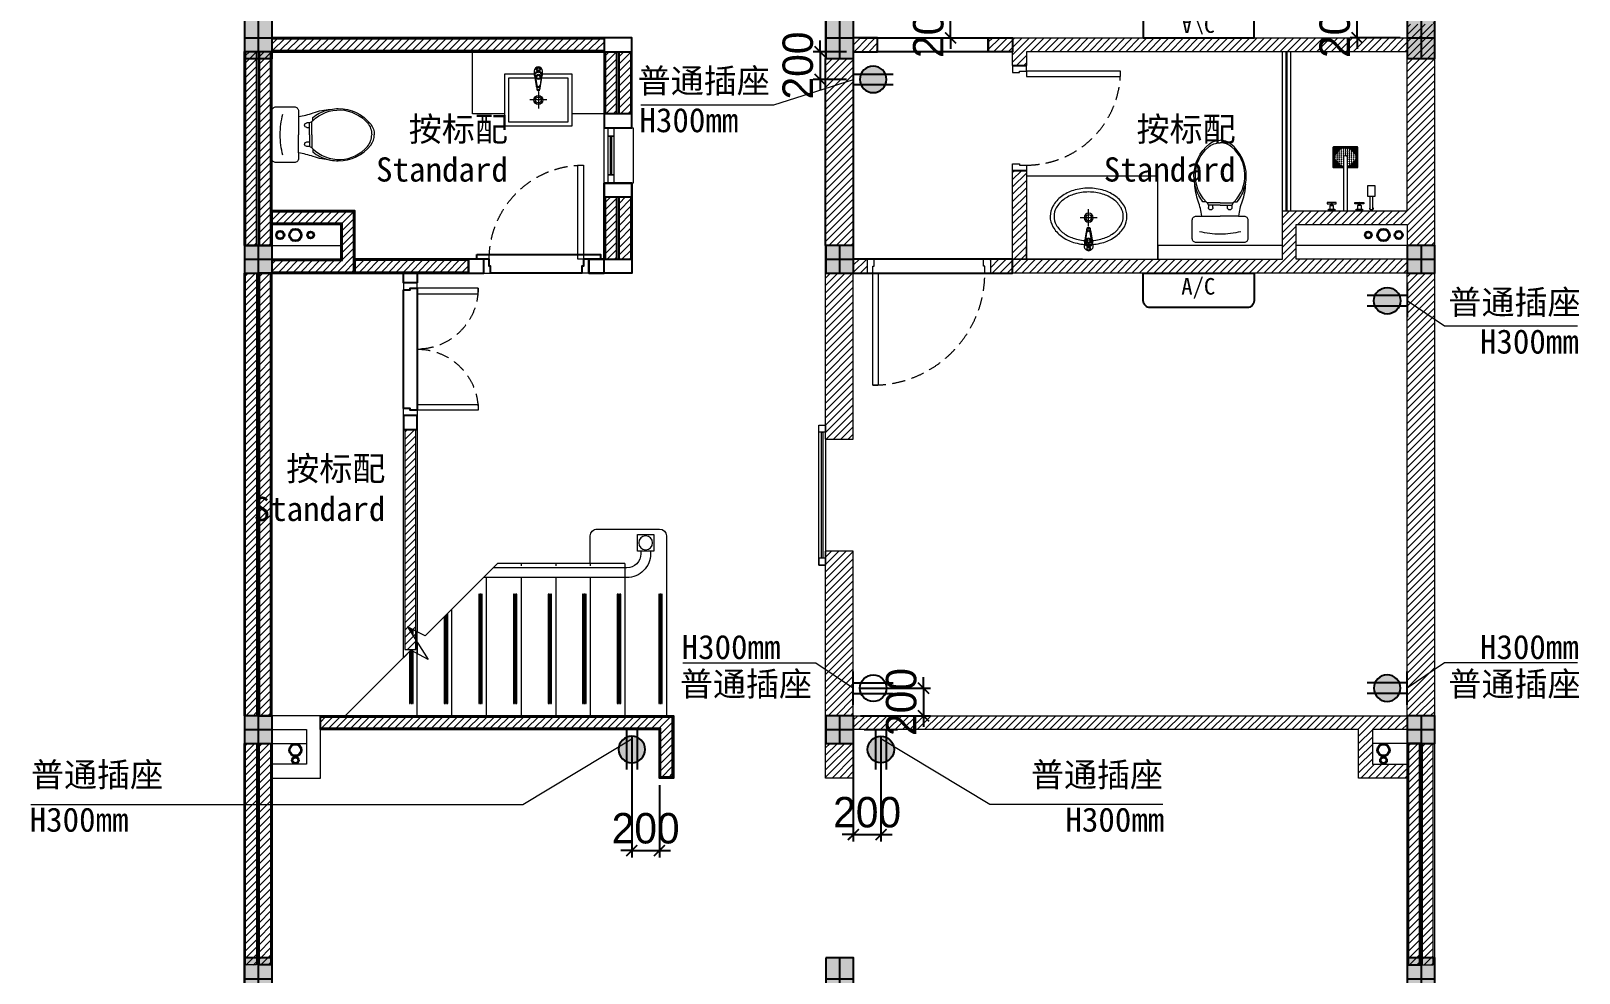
# Model space of a CAD drawing. Header units: inches. Extents: x -315689 to -186947, y -1261464 to -1173043.
# Drawn here: x -260192 to -249009, y -1253923 to -1247114 of the extents above; entities that cross this region are included whole.
import ezdxf

# ---------------------------------------------------------------- set-up
doc = ezdxf.new("R2010")
doc.units = ezdxf.units.IN
doc.header["$LTSCALE"] = 30
doc.header["$MEASUREMENT"] = 0
doc.linetypes.add('CENTER2', pattern=[28.575, 19.05, -3.175, 3.175, -3.175])
doc.linetypes.add('HIDDEN', pattern=[9.525, 6.35, -3.175])
doc.layers.get('Defpoints').update_dxf_attribs({"color": 140, "lineweight": 0})
for name, color, linetype, lineweight in [('200mm Colum', 1, 'Continuous', 0), ('200mm Wall', 7, 'Continuous', 20), ('A-WALL', 7, 'Continuous', 0), ('A-WALL-4-20', 252, 'Continuous', 0), ('B-WINDOW 2', 142, 'Continuous', 0), ('C-DOOR', 45, 'Continuous', 0), ('D-FURNITURES-COUNTER-CABINET', 40, 'Continuous', 0), ('E- FIXTURES-TOILET', 251, 'Continuous', 0), ('E-FIXTURES-KITCHEN', 251, 'Continuous', 0), ('floor', 1, 'Continuous', 18), ('H-HANDRAIL-RAILING', 33, 'Continuous', 0), ('STAIR', 7, 'Continuous', 0), ('Symbol-Template', 251, 'Continuous', 0), ('TEXT2', 7, 'Continuous', 25)]:
    doc.layers.add(name, color=color, linetype=linetype, lineweight=lineweight)
for name, color, linetype in [('A-dims', 7, 'Continuous'), ('Sym', 1, 'Continuous'), ('WALL', 3, 'Continuous')]:
    doc.layers.add(name, color=color, linetype=linetype)
doc.layers.add('EM-ELEC', color=7, linetype='Continuous', lineweight=20, true_color=0xf1a013)
doc.styles.add('Annotative', font='arial.ttf')
doc.styles.add('cordia.shx', font='cordia.shx')
doc.dimstyles.new('ISO 100', dxfattribs={"dimscale": 100, "dimtxt": 2.2, "dimasz": 0.8, "dimexe": 0.5, "dimexo": 0.5, "dimgap": 0.5, "dimtad": 1, "dimdec": 0, "dimzin": 0, "dimdsep": 46, "dimtxsty": 'cordia.shx', "dimblk": 'ARCHTICK', "dimcen": 0.09, "dimclrd": 6, "dimclre": 6, "dimclrt": 256, "dimadec": 0, "dimazin": 0, "dimtfac": 1, "dimtdec": 0, "dimtix": 1, "dimtmove": 2, "dimatfit": 3, "dimfxl": 1, "dimtolj": 1, "dimtzin": 0, "dimarcsym": 0})
pattern_1 = [(45, (21612.12, 5e-09), (-26.5165043, 26.5165043), [])]
pattern_2 = [(45, (21612.12, 35685.453), (-26.5165043, 26.5165043), [])]
pattern_3 = [(45, (-312528.227, -764272.604), (-26.5165043, 26.5165043), [])]

# ---------------------------------------------------------------- blocks, each defined once
blk = doc.blocks.new('zhu3')
at = {"lineweight": 25}
blk.add_hatch(color=6, dxfattribs=at).paths.add_polyline_path([(699852, -95440), (699852, -95740), (700052, -95740), (700052, -95440)])
at = {"color": 6, "lineweight": 25}
for p, q in [((699952, -95440), (699952, -95740)), ((699852, -95590), (700052, -95590))]:
    blk.add_line(p, q, dxfattribs=at)
blk.add_lwpolyline([(699852, -95440), (699852, -95740), (700052, -95740), (700052, -95440), (699852, -95440)], dxfattribs=at)
blk = doc.blocks.new('zhu2')
at = {"lineweight": 25}
blk.add_hatch(color=5, dxfattribs=at).paths.add_polyline_path([(704694, -104492), (704694, -104792), (704894, -104792), (704894, -104492)])
at = {"color": 5, "lineweight": 25}
for p, q in [((704794, -104492), (704794, -104792)), ((704694, -104642), (704894, -104642))]:
    blk.add_line(p, q, dxfattribs=at)
blk.add_lwpolyline([(704694, -104492), (704694, -104792), (704894, -104792), (704894, -104492), (704694, -104492)], dxfattribs=at)
blk = doc.blocks.new('zhu1')
at = {"lineweight": 25}
blk.add_hatch(color=7, dxfattribs=at).paths.add_polyline_path([(703739, -104407), (703739, -104607), (703939, -104607), (703939, -104407)])
at = {"color": 7, "lineweight": 25}
for p, q in [((703839, -104407), (703839, -104607)), ((703739, -104507), (703939, -104507))]:
    blk.add_line(p, q, dxfattribs=at)
blk.add_lwpolyline([(703739, -104407), (703739, -104607), (703939, -104607), (703939, -104407), (703739, -104407)], dxfattribs=at)
blk = doc.blocks.new('jgzhuzjd')
at = {"color": 3, "lineweight": 25}
for name, p in [('zhu2', (-415512, 110653)), ('zhu1', (-414557, 108918)), ('zhu1', (-414557, 105518)), ('zhu3', (-410670, 94801))]:
    blk.add_blockref(name, p, dxfattribs=at)
blk = doc.blocks.new('200mm Column')
blk.add_point((0, 0))
at = {"color": 1, "linetype": 'ByBlock'}
blk.add_wipeout([(100, -100), (-100, -100), (-100, 100), (100, 100)], dxfattribs=at)
blk = doc.blocks.new('AR-Single-Wood-Door-81cm-100-Frame_Flat-A')
at = {"color": 0}
for points in [[(-445, 0), (-445, -100), (-405, -100), (-405, -50), (-395, -50), (-395, 0), (-405, 0), (-405, 0), (-445, 0)], [(445, 0), (445, -100), (405, -100), (405, -50), (395, -50), (395, 0), (405, 0), (405, 0), (445, 0)], [(-405, -100), (-365, -100), (-365, -910), (-405, -910)]]:
    blk.add_lwpolyline(points, close=True, dxfattribs=at)
at = {"color": 0, "linetype": 'HIDDEN', "ltscale": 0.5}
blk.add_arc((-405, -100), 810, 270, 0, dxfattribs=at)
blk = doc.blocks.new('AR-Single-Wood-Door-68cm-100-Frame_Flat-A')
at = {"color": 0}
for points in [[(-340, 100), (-300, 100), (-300, 780), (-340, 780)], [(-340, 50), (-340, 100), (-380, 100), (-380, 0), (-330, 0), (-330, 50)], [(340, 50), (340, 100), (380, 100), (380, 0), (330, 0), (330, 50)]]:
    blk.add_lwpolyline(points, close=True, dxfattribs=at)
at = {"color": 0, "linetype": 'HIDDEN', "ltscale": 0.5}
blk.add_arc((-340, 100), 680, 0, 90, dxfattribs=at)
blk = doc.blocks.new('sink for narrow stand')
at = {"layer": 'E- FIXTURES-TOILET'}
for p, q in [((78251, -418675), (78129, -418675)), ((78190, -418615), (78190, -418736))]:
    blk.add_line(p, q, dxfattribs=at)
for points in [[(78202, -418590), (78204, -418578, 0.090943), (78206, -418572), (78212, -418530), (78217, -418497), (78220, -418466, 0.413838), (78190, -418436, 0.413838), (78160, -418466), (78163, -418497), (78168, -418530), (78174, -418572, 0.090943), (78176, -418578), (78178, -418590, 0.482882)], [(78163, -418497, -0.462811), (78190, -418466, -0.462811), (78217, -418497)], [(78168, -418495, -0.414214), (78190, -418474, -0.685598)], [(78168, -418495), (78178, -418569, 0.389882), (78190, -418579, 1.391857)], [(78212, -418495, 0.414214), (78190, -418474, 0.685598)], [(78212, -418495), (78202, -418569, -0.389882), (78190, -418579, -1.391857)], [(78204, -418578, -0.245866), (78190, -418588, -0.245866), (78176, -418578)], [(78178, -418590), (78179, -418598, 0.409667), (78190, -418608, 0.409667), (78201, -418598), (78202, -418590)], [(78178, -418590, 0.389882), (78190, -418600, 0.230616), (78199, -418596, 0.146126), (78202, -418590)]]:
    blk.add_lwpolyline(points, format="xyb", dxfattribs=at)
for points in [[(77947, -418485), (78162, -418485)], [(78218, -418485), (78432, -418485), (78432, -418865), (77947, -418865), (77947, -418485)], [(78214, -418515), (78402, -418515), (78402, -418835), (77977, -418835), (77977, -418515), (78166, -418515)]]:
    blk.add_lwpolyline(points, dxfattribs=at)
for centre, radius in [((78190, -418452), 14.3), ((78190, -418452), 8.9), ((78190, -418508), 19), ((78190, -418508), 12), ((78190, -418675), 32.7), ((78190, -418675), 21.2)]:
    blk.add_circle(centre, radius, dxfattribs=at)
blk = doc.blocks.new('AR-Staircase-GF_Flat-A')
at = {"lineweight": 9}
for points in [[(80, 880), (85, 880), (85, 90), (80, 90)], [(90, 880), (95, 880), (95, 90), (90, 90)], [(100, 880), (105, 880), (105, 90), (100, 90)], [(380, 880), (385, 880), (385, 90), (380, 90)], [(390, 880), (395, 880), (395, 90), (390, 90)], [(400, 880), (405, 880), (405, 90), (400, 90)], [(630, 880), (635, 880), (635, 90), (630, 90)], [(640, 880), (645, 880), (645, 90), (640, 90)], [(650, 880), (655, 880), (655, 90), (650, 90)], [(880, 880), (885, 880), (885, 90), (880, 90)], [(890, 880), (895, 880), (895, 90), (890, 90)], [(900, 880), (905, 880), (905, 90), (900, 90)], [(1130, 880), (1135, 880), (1135, 90), (1130, 90)], [(1140, 880), (1145, 880), (1145, 90), (1140, 90)], [(1150, 880), (1155, 880), (1155, 90), (1150, 90)], [(1380, 880), (1385, 880), (1385, 90), (1380, 90)], [(1390, 880), (1395, 880), (1395, 90), (1390, 90)], [(1400, 880), (1405, 880), (1405, 90), (1400, 90)]]:
    blk.add_lwpolyline(points, close=True, dxfattribs=at)
for points in [[(1635, 735), (1635, 90), (1630, 90), (1630, 740)], [(1645, 725), (1645, 90), (1640, 90), (1640, 730)], [(1655, 715), (1655, 90), (1650, 90), (1650, 720)], [(1880, 580), (1880, 622)], [(1885, 625), (1885, 588)], [(1890, 595), (1890, 627)], [(1895, 630), (1895, 603)], [(1900, 611), (1900, 632)], [(1905, 635), (1905, 619)], [(1885, 468), (1885, 90), (1880, 90), (1880, 465)], [(1895, 473), (1895, 90), (1890, 90), (1890, 471)], [(1905, 465), (1905, 90), (1900, 90), (1900, 470)]]:
    blk.add_lwpolyline(points, dxfattribs=at)
at = {"layer": 'H-HANDRAIL-RAILING', "ltscale": 50}
for points in [[(165, 1190), (165, 1170, 0.414214), (335, 1000), (1370, 1000)], [(235, 1190), (235, 1170, 0.414214), (335, 1070), (1300, 1070)]]:
    blk.add_lwpolyline(points, format="xyb", dxfattribs=at)
blk.add_circle((200, 1250), 50, dxfattribs=at)
at = {"layer": 'STAIR', "ltscale": 50}
for p, q in [((50, 1300), (50, 0)), ((350, 1100), (350, 0)), ((600, 1100), (600, 1085)), ((850, 1100), (850, 1085)), ((1100, 1100), (1100, 1085)), ((600, 1000), (600, 0)), ((850, 1000), (850, 0)), ((1100, 1000), (1100, 0)), ((1350, 0), (1350, 1000)), ((1600, 0), (1600, 770)), ((1850, 0), (1850, 606))]:
    blk.add_line(p, q, dxfattribs=at)
blk.add_lwpolyline([(600, 1100), (600, 1300, 0.414214), (550, 1350), (100, 1350)], format="xyb", dxfattribs=at)
blk.add_lwpolyline([(260, 1310), (140, 1310), (140, 1190), (260, 1190)], close=True, dxfattribs=at)
for points in [[(350, 1100), (1270, 1100)], [(1270, 1100), (1793, 577), (1920, 643), (1770, 407), (1896, 474), (2370, 0)]]:
    blk.add_lwpolyline(points, dxfattribs=at)
blk.add_arc((100, 1300), 50, 90, 180, dxfattribs=at)
blk = doc.blocks.new('AR-Double-Wood-Door-92cm-100-Frame_Flat-A')
at = {"color": 0}
for points in [[(-50, 440), (-100, 440), (-100, 480), (0, 480), (0, 430), (-50, 430)], [(-100, 440), (-100, 400), (-540, 400), (-540, 440)], [(-100, -440), (-100, -400), (-540, -400), (-540, -440)], [(-50, -440), (-100, -440), (-100, -480), (0, -480), (0, -430), (-50, -430)]]:
    blk.add_lwpolyline(points, close=True, dxfattribs=at)
at = {"color": 251, "true_color": 0x636466}
blk.add_lwpolyline([(0, 430), (-50, 430), (-50, 440), (-100, 440), (-100, -440), (-50, -440), (-50, -430), (0, -430)], close=True, dxfattribs=at)
at = {"color": 0, "linetype": 'HIDDEN', "ltscale": 0.5}
for centre, start, end in [((-100, 440), 180, 270), ((-100, -440), 90, 180)]:
    blk.add_arc(centre, 440, start, end, dxfattribs=at)
blk = doc.blocks.new('AR-Toilet_Flat-A')
at = {"color": 0}
for p, q in [((-308, 94), (-291, 85)), ((-291, 52), (-291, 85)), ((-291, 85), (-273, 85)), ((-273, 52), (-291, 52)), ((-291, 0), (-291, 52)), ((-291, 0), (-291, -52)), ((-308, -94), (-291, -85)), ((-291, -52), (-291, -85)), ((-273, -52), (-291, -52)), ((-291, -85), (-273, -85))]:
    blk.add_line(p, q, dxfattribs=at)
for points in [[(-500, 189, 0.230343), (-734, 76, 0.16845), (-760, 0, 2.883082)], [(-315, 101, 0.434217), (-710, 85, 0.182634), (-741, 0, 2.693815)], [(-443, 183, 0.048023), (-500, 189, 0.16845)], [(-212, -172, 0.414214), (-183, -201), (-49, -201, 0.414214), (-20, -172), (-20, 0), (-20, 172, 0.414214), (-49, 201), (-183, 201, 0.414214), (-212, 172), (-212, 132, -0.052345), (-319, 158, 0.071131), (-443, 183, 0.160777)], [(-413, 176, 0.026594), (-443, 183, 0.16845)], [(-315, 124, 0.094048), (-413, 176, 0.16845)], [(-315, 101), (-315, 124, 0.416606)], [(-212, 132), (-212, 0, 0.414214)], [(-308, 94, 0.008985), (-315, 101, 0.182634)], [(-308, 0), (-308, 94, 0.008985)], [(-308, 0), (-308, -94, -0.444938)], [(-212, -132), (-212, 0, -0.414214)], [(-500, -189, -0.230343), (-734, -76, -0.16845), (-760, 0, -2.883082)], [(-315, -101, -0.434217), (-710, -85, -0.182634), (-741, 0, -2.693815)], [(-308, -94, -0.008985), (-315, -101, -0.182634)], [(-315, -101), (-315, -124, -0.416606)], [(-443, -183, -0.048023), (-500, -189, -0.16845)], [(-443, -183, 0.071131), (-319, -158, -0.052345), (-212, -132), (-212, -172, 0.414214)], [(-425, -179, -0.015301), (-443, -183, -0.16845)], [(-315, -124, -0.105447), (-425, -179, -0.16845)]]:
    blk.add_lwpolyline(points, format="xyb", dxfattribs=at)
for centre, radius, start, end in [((-668, 0), 588, 0.028, 14.6712), ((-273, 69), 16.3, 270, 90), ((-273, -69), 16.3, 270, 90), ((-668, 0), 588, 345.3288, 359.972)]:
    blk.add_arc(centre, radius, start, end, dxfattribs=at)
blk = doc.blocks.new('AR-Fixed-Alu-Window-400cm-200-Frame_Flat-A')
at = {"color": 0}
for points in [[(-70, 200), (-70, 140), (-30, 140), (-30, 200)], [(-70, 140), (-70, -140), (-30, -140), (-30, 140)], [(-70, -140), (-70, -200), (-30, -200), (-30, -140)]]:
    blk.add_lwpolyline(points, close=True, dxfattribs=at)
for points in [[(-55, -140), (-55, 140)], [(-45, -140), (-45, 140)]]:
    blk.add_lwpolyline(points, dxfattribs=at)
blk = doc.blocks.new('AR-Sink-Toilet_Flat-A')
at = {"color": 0}
for p, q in [((61, -300), (-61, -300)), ((0, -239), (0, -361))]:
    blk.add_line(p, q, dxfattribs=at)
for points in [[(0, -106, -0.073945), (110, -122, -0.084725), (196, -166, -0.106354), (258, -235, -0.12912), (277, -310, -0.12912), (258, -384, -0.106354), (196, -454, -0.084725), (110, -497, -0.073945), (0, -514, -0.073945), (-110, -497, -0.084725), (-196, -454, -0.106354), (-258, -384, -0.12912), (-278, -310, -0.12912), (-258, -235, -0.106354), (-196, -166, -0.084725), (-110, -122, -0.073945)], [(0, -134, -0.073945), (101, -149, -0.084725), (180, -188, -0.106354), (234, -249, -0.12912), (250, -310, -0.12912), (234, -371, -0.106354), (180, -432, -0.084725), (101, -471, -0.073945), (0, -486, -0.073945), (-101, -471, -0.084725), (-180, -432, -0.106354), (-234, -371, -0.12912), (-250, -310, -0.12912), (-234, -249, -0.106354), (-180, -188, -0.084725), (-101, -149, -0.073945)]]:
    blk.add_lwpolyline(points, format="xyb", close=True, dxfattribs=at)
for points in [[(12, -215), (14, -203, 0.090943), (16, -196), (22, -155), (27, -122), (30, -90, 0.413838), (0, -61, 0.413838), (-30, -90), (-27, -122), (-22, -155), (-16, -196, 0.090943), (-14, -203), (-12, -215, 0.482882)], [(-27, -122, -0.462811), (0, -91, -0.462811), (27, -122)], [(-22, -120, -0.414214), (0, -99, -0.685598)], [(22, -120, 0.414214), (0, -99, 0.685598)], [(-22, -120), (-12, -193, 0.389882), (0, -203, 1.391857)], [(14, -203, -0.245866), (0, -212, -0.245866), (-14, -203)], [(-12, -215), (-11, -222, 0.409667), (0, -232, 0.409667), (11, -222), (12, -215)], [(-12, -215, 0.389882), (0, -225, 0.230616), (9, -221, 0.146126), (12, -215)], [(22, -120), (12, -193, -0.389882), (0, -203, -1.391857)]]:
    blk.add_lwpolyline(points, format="xyb", dxfattribs=at)
for centre, radius in [((0, -76), 14.3), ((0, -76), 8.9), ((0, -133), 19), ((0, -133), 12), ((0, -300), 32.7), ((0, -300), 21.2)]:
    blk.add_circle(centre, radius, dxfattribs=at)
blk = doc.blocks.new('AR-Shower_Flat-A')
at = {"color": 0}
for p, q in [((-12, 0), (-12, -388)), ((13, -388), (13, 0)), ((-133, -50), (-105, -50)), ((-113, -38), (-113, -13)), ((-113, -38), (-88, -38)), ((-111, -40), (-111, -38)), ((-111, -40), (-90, -40)), ((-105, -50), (-105, -40)), ((-95, -50), (-95, -40)), ((-90, -40), (-90, -38)), ((-88, -38), (-88, -13)), ((88, -38), (88, -13)), ((113, -38), (88, -38)), ((90, -40), (90, -38)), ((111, -40), (90, -40)), ((95, -50), (95, -40)), ((105, -50), (105, -40)), ((133, -50), (105, -50)), ((111, -40), (111, -38)), ((113, -38), (113, -13)), ((179, -16), (179, -105)), ((198, -16), (198, -105))]:
    blk.add_line(p, q, dxfattribs=at)
at = {"color": 0, "ltscale": 0.4}
for p, q in [((-80, -373), (-30, -322)), ((-80, -367), (-35, -322)), ((-80, -358), (-45, -322)), ((-80, -352), (-50, -322)), ((-80, -343), (-60, -322)), ((-80, -337), (-65, -322)), ((80, -373), (30, -322)), ((80, -367), (35, -322)), ((80, -358), (45, -322)), ((80, -352), (50, -322)), ((80, -343), (60, -322)), ((80, -337), (65, -322)), ((-80, -402), (-30, -452)), ((-80, -408), (-35, -452)), ((-80, -417), (-45, -452)), ((-80, -423), (-50, -452)), ((-80, -432), (-60, -452)), ((-80, -438), (-65, -452)), ((80, -402), (30, -452)), ((80, -408), (35, -452)), ((80, -417), (45, -452)), ((80, -423), (50, -452)), ((80, -432), (60, -452)), ((80, -438), (65, -452))]:
    blk.add_line(p, q, dxfattribs=at)
at = {"color": 0}
for points in [[(-123, -13), (-77, -13), (-77, 0), (-123, 0)], [(77, -13), (123, -13), (123, 0), (77, 0)], [(216, -180), (160, -180), (160, -105), (216, -105)]]:
    blk.add_lwpolyline(points, close=True, dxfattribs=at)
for points in [[(-95, -50), (-68, -50), (-68, -60), (-133, -60), (-133, -50), (-105, -50)], [(95, -50), (68, -50), (68, -60), (133, -60), (133, -50), (105, -50)]]:
    blk.add_lwpolyline(points, dxfattribs=at)
blk.add_lwpolyline([(13, -312), (85, -312, -0.414214), (90, -318), (90, -458, -0.414214), (85, -462), (-85, -462, -0.414214), (-90, -458), (-90, -318, -0.414214), (-85, -312), (-12, -312)], format="xyb", dxfattribs=at)
at = {"color": 0, "ltscale": 0.4}
blk.add_lwpolyline([(13, -318), (80, -318, -0.414214), (85, -322), (85, -452, -0.414214), (80, -458), (-80, -458, -0.414214), (-85, -452), (-85, -322, -0.414214), (-80, -318), (-12, -318)], format="xyb", dxfattribs=at)
blk.add_lwpolyline([(13, -322), (80, -322), (80, -452), (-80, -452), (-80, -322), (-12, -322)], dxfattribs=at)
at = {"color": 0}
for centre in [(-100, -55), (100, -55)]:
    blk.add_circle(centre, 5, dxfattribs=at)
at = {"color": 0, "ltscale": 0.4}
for centre in [(-75, -327), (-60, -327), (-45, -327), (-30, -327), (-15, -327), (15, -327), (30, -327), (45, -327), (60, -327), (75, -327), (-75, -342), (-75, -357), (-75, -372), (-75, -388), (-75, -402), (-75, -417), (-75, -432), (-75, -447), (-60, -342), (-60, -357), (-60, -372), (-60, -388), (-60, -402), (-60, -417), (-60, -432), (-60, -447), (-45, -342), (-45, -357), (-45, -372), (-45, -388), (-45, -402), (-45, -417), (-45, -432), (-45, -447), (-30, -342), (-30, -357), (-30, -372), (-30, -388), (-30, -402), (-30, -417), (-30, -432), (-30, -447), (-15, -342), (-15, -357), (-15, -372), (-15, -388), (-15, -402), (-15, -417), (-15, -432), (-15, -447), (0, -402), (0, -417), (0, -432), (0, -447), (15, -342), (15, -357), (15, -372), (15, -388), (15, -402), (15, -417), (15, -432), (15, -447), (30, -342), (30, -357), (30, -372), (30, -388), (30, -402), (30, -417), (30, -432), (30, -447), (45, -342), (45, -357), (45, -372), (45, -388), (45, -402), (45, -417), (45, -432), (45, -447), (60, -342), (60, -357), (60, -372), (60, -388), (60, -402), (60, -417), (60, -432), (60, -447), (75, -342), (75, -357), (75, -372), (75, -388), (75, -402), (75, -417), (75, -432), (75, -447)]:
    blk.add_circle(centre, 2.5, dxfattribs=at)
at = {"color": 0}
for centre, radius, start, end in [((188, -16), 12.5, 319.3242, 221.3083), ((188, -16), 9.5, 356.2923, 183.935), ((0, -388), 12.5, 180, 0)]:
    blk.add_arc(centre, radius, start, end, dxfattribs=at)
at = {"color": 0, "extrusion": (0, 0, -1)}
for start_param, end_param in [(-0.928631, 0), (3.141593, 4.070224)]:
    blk.add_ellipse((-100, -50), major_axis=(-5, 0), ratio=0.24875, start_param=start_param, end_param=end_param, dxfattribs=at)
at = {"color": 0}
for start_param, end_param in [(0, 0.928631), (2.212962, 3.141593)]:
    blk.add_ellipse((100, -50), major_axis=(-5, 0), ratio=0.24875, start_param=start_param, end_param=end_param, dxfattribs=at)
blk = doc.blocks.new('GL')
at = {"layer": 'A-WALL-4-20'}
h = blk.add_hatch(dxfattribs=at)
h.set_pattern_fill('ANSI31', color=253, scale=300)
h.set_pattern_definition(pattern_1)
h.paths.add_polyline_path([(-250052, -1178188), (-250252, -1178188), (-250252, -1178388), (-250152, -1178388), (-250152, -1182088), (-250252, -1182088), (-250252, -1182188), (-253102, -1182188), (-253102, -1182388), (-253002, -1182388), (-253002, -1182288), (-250252, -1182288), (-250252, -1182388), (-250052, -1182388)])
h.paths.add_polyline_path([(-250142, -1182088), (-250142, -1178388), (-250062, -1178388), (-250062, -1182088)], flags=16)
h.paths.add_polyline_path([(-253002, -1183148), (-253102, -1183148), (-253102, -1183788), (-253002, -1183788)])
h.paths.add_polyline_path([(-250252, -1183788), (-251052, -1183788), (-251052, -1183538), (-250252, -1183538), (-250252, -1183688), (-250052, -1183688), (-250052, -1182388), (-250252, -1182388), (-250252, -1183438), (-251152, -1183438), (-251152, -1183788), (-252597, -1183788), (-253002, -1183788), (-253102, -1183788), (-253102, -1183888), (-252542, -1183888), (-250252, -1183888)])
h.paths.add_polyline_path([(-254152, -1183788), (-254252, -1183788), (-254252, -1183888), (-254152, -1183888)])
h.paths.add_polyline_path([(-253102, -1183788), (-253262, -1183788), (-253262, -1183888), (-253102, -1183888)])
h = blk.add_hatch(dxfattribs=at)
h.set_pattern_fill('ANSI31', color=253, scale=300)
h.set_pattern_definition(pattern_1)
h.paths.add_polyline_path([(-254252, -1178488), (-254452, -1178488), (-254452, -1179878), (-254352, -1179878), (-254252, -1179878)])
h.paths.add_polyline_path([(-254252, -1180688), (-254352, -1180688), (-254452, -1180688), (-254452, -1182038), (-254252, -1182038)])
h.paths.add_polyline_path([(-254252, -1182338), (-254452, -1182338), (-254452, -1183688), (-254252, -1183688)])
h.paths.add_polyline_path([(-254077, -1182188), (-254252, -1182188), (-254252, -1182288), (-254077, -1182288)])
h.paths.add_polyline_path([(-253102, -1182188), (-253277, -1182188), (-253277, -1182288), (-253102, -1182288)])
h.paths.add_polyline_path([(-254252, -1183688), (-254452, -1183688), (-254452, -1185088), (-254252, -1185088)])
h.paths.add_polyline_path([(-254252, -1185898), (-254452, -1185898), (-254452, -1187088), (-254252, -1187088)])
h.paths.add_polyline_path([(-254252, -1187288), (-254452, -1187288), (-254452, -1187538), (-254252, -1187538)])
h.paths.add_polyline_path([(-250252, -1187088), (-254252, -1187088), (-254252, -1187188), (-250602, -1187188), (-250602, -1187538), (-250252, -1187538), (-250252, -1187438), (-250502, -1187438), (-250502, -1187188), (-250252, -1187188)])
h = blk.add_hatch(dxfattribs=at)
h.set_pattern_fill('ANSI31', color=253, scale=300)
h.set_pattern_definition(pattern_3)
h.paths.add_polyline_path([(-258452, -1182198), (-258452, -1182278), (-256052, -1182278), (-256052, -1182198)])
h = blk.add_hatch(dxfattribs=at)
h.set_pattern_fill('ANSI31', color=253, scale=300)
h.set_pattern_definition(pattern_3)
h.paths.add_polyline_path([(-255962, -1182288), (-256042, -1182288), (-256042, -1182738), (-255962, -1182738)])
h = blk.add_hatch(dxfattribs=at)
h.set_pattern_fill('ANSI31', color=253, scale=300)
h.set_pattern_definition(pattern_3)
h.paths.add_polyline_path([(-255942, -1182288), (-255862, -1182288), (-255862, -1182738), (-255942, -1182738)])
h = blk.add_hatch(dxfattribs=at)
h.set_pattern_fill('ANSI31', color=253, scale=300)
h.set_pattern_definition(pattern_3)
h.paths.add_polyline_path([(-255962, -1183338), (-256042, -1183338), (-256042, -1183788), (-255962, -1183788)])
h = blk.add_hatch(dxfattribs=at)
h.set_pattern_fill('ANSI31', color=253, scale=300)
h.set_pattern_definition(pattern_3)
h.paths.add_polyline_path([(-255942, -1183338), (-255862, -1183338), (-255862, -1183788), (-255942, -1183788)])
h = blk.add_hatch(dxfattribs=at)
h.set_pattern_fill('ANSI31', color=253, scale=300)
h.set_pattern_definition(pattern_3)
h.paths.add_polyline_path([(-257862, -1183878), (-257862, -1183448), (-258452, -1183448), (-258452, -1183528), (-257942, -1183528), (-257942, -1183798), (-258452, -1183798), (-258452, -1183878)])
h = blk.add_hatch(dxfattribs=at)
h.set_pattern_fill('ANSI31', color=253, scale=300)
h.set_pattern_definition(pattern_3)
h.paths.add_polyline_path([(-257032, -1183798), (-257852, -1183798), (-257852, -1183878), (-257032, -1183878)])
h = blk.add_hatch(dxfattribs=at)
h.set_pattern_fill('ANSI31', color=253, scale=300)
h.set_pattern_definition(pattern_1)
h.paths.add_polyline_path([(-250052, -1183888), (-250252, -1183888), (-250252, -1187088), (-250052, -1187088)])
h = blk.add_hatch(dxfattribs=at)
h.set_pattern_fill('ANSI31', color=253, scale=300)
h.set_pattern_definition(pattern_3)
h.paths.add_polyline_path([(-257412, -1185018), (-257492, -1185018), (-257492, -1186609), (-257412, -1186609)])
h = blk.add_hatch(dxfattribs=at)
h.set_pattern_fill('ANSI31', color=253, scale=300)
h.set_pattern_definition(pattern_3)
h.paths.add_polyline_path([(-258102, -1187098), (-255562, -1187098), (-255562, -1187528), (-255642, -1187528), (-255642, -1187178), (-258102, -1187178)])
h = blk.add_hatch(dxfattribs=at)
h.set_pattern_fill('ANSI31', color=253, scale=300)
h.set_pattern_definition(pattern_2)
h.paths.add_polyline_path([(-250162, -1187288), (-250242, -1187288), (-250242, -1188888), (-250162, -1188888)])
h = blk.add_hatch(dxfattribs=at)
h.set_pattern_fill('ANSI31', color=253, scale=300)
h.set_pattern_definition(pattern_2)
h.paths.add_polyline_path([(-250062, -1187288), (-250142, -1187288), (-250142, -1188888), (-250062, -1188888)])
for p, q in [((-253102, -1182388), (-253002, -1182388)), ((-253002, -1183148), (-253102, -1183148))]:
    blk.add_line(p, q)
for points in [[(-254077, -1182188), (-254252, -1182188), (-254252, -1182288), (-254077, -1182288)], [(-254077, -1182188), (-253277, -1182188), (-253277, -1182288), (-254077, -1182288)], [(-253277, -1182188), (-253102, -1182188), (-253102, -1182288), (-253277, -1182288)]]:
    blk.add_lwpolyline(points, close=True)
at = {"color": 251, "true_color": 0x636466}
for points in [[(-256972, -1183753), (-256077, -1183753), (-256077, -1183788), (-256202, -1183788), (-256202, -1183838), (-256212, -1183838), (-256212, -1183888), (-256872, -1183888), (-256872, -1183838), (-256882, -1183838), (-256882, -1183788), (-256972, -1183788)], [(-257502, -1184008), (-257452, -1184008), (-257452, -1183998), (-257402, -1183998), (-257402, -1184878), (-257452, -1184878), (-257452, -1184868), (-257502, -1184868)]]:
    blk.add_lwpolyline(points, close=True, dxfattribs=at)
at = {"color": 4}
for centre, radius in [((-258392, -1183613), 30), ((-258392, -1183613), 25), ((-258282, -1183613), 45), ((-258282, -1183613), 40), ((-258172, -1183613), 25), ((-258172, -1183613), 20), ((-258282, -1187335), 45), ((-258282, -1187335), 40), ((-258282, -1187410), 25), ((-258282, -1187410), 20)]:
    blk.add_circle(centre, radius, dxfattribs=at)
for centre, radius in [((-250532, -1183613), 25), ((-250532, -1183613), 20), ((-250422, -1183613), 45), ((-250422, -1183613), 40), ((-250312, -1183613), 30), ((-250312, -1183613), 25), ((-250422, -1187335), 45), ((-250422, -1187335), 40), ((-250422, -1187410), 25), ((-250422, -1187410), 20)]:
    blk.add_circle(centre, radius)
at = {"layer": '200mm Wall'}
for p, q in [((-254452, -1185088), (-254252, -1185088)), ((-254252, -1185898), (-254452, -1185898))]:
    blk.add_line(p, q, dxfattribs=at)
for points in [[(-250052, -1183688), (-250052, -1183688), (-250052, -1177588)], [(-254452, -1182338), (-254452, -1180688)], [(-254252, -1182338), (-254252, -1180688)], [(-254452, -1185088), (-254452, -1183688)], [(-254252, -1185088), (-254252, -1183688)], [(-252597, -1183788), (-252597, -1183788), (-253002, -1183788), (-253002, -1183688)], [(-250152, -1194488), (-250252, -1194488), (-250252, -1187538), (-250602, -1187538), (-250602, -1187188), (-254252, -1187188), (-254252, -1187538), (-254452, -1187538), (-254452, -1187088), (-250252, -1187088), (-250252, -1183888), (-252542, -1183888), (-253102, -1183888), (-253102, -1183788), (-253002, -1183788)], [(-250052, -1187088), (-250052, -1187088), (-250052, -1183888)], [(-254452, -1187288), (-254452, -1185898)], [(-254252, -1187288), (-254252, -1185898)]]:
    blk.add_lwpolyline(points, dxfattribs=at)
blk.add_lwpolyline([(-250252, -1187438), (-250252, -1187188), (-250502, -1187188), (-250502, -1187438)], close=True, dxfattribs=at)
at = {"layer": 'A-WALL'}
for points in [[(-253102, -1182388), (-253102, -1182188), (-250252, -1182188), (-250252, -1177788), (-250852, -1177788), (-250852, -1177588), (-250152, -1177588)], [(-258652, -1183438), (-258652, -1182288)], [(-252597, -1183788), (-252597, -1183788), (-251152, -1183788), (-251152, -1183438), (-250252, -1183438), (-250252, -1182288), (-253002, -1182288), (-253002, -1182388)], [(-253002, -1183148), (-253002, -1183788), (-253102, -1183788), (-253102, -1183148)], [(-258652, -1187088), (-258652, -1183888)], [(-258552, -1194488), (-258652, -1194488), (-258652, -1187288)], [(-250152, -1194488), (-250052, -1194488), (-250052, -1187288)]]:
    blk.add_lwpolyline(points, dxfattribs=at)
for points in [[(-250252, -1183788), (-251052, -1183788), (-251052, -1183538), (-250252, -1183538)], [(-257502, -1184918), (-257402, -1184918), (-257402, -1186481), (-257472, -1186445), (-257402, -1186555), (-257402, -1186638), (-257448, -1186614), (-257502, -1186668)], [(-258452, -1187438), (-258452, -1187188), (-258202, -1187188), (-258202, -1187438)]]:
    blk.add_lwpolyline(points, close=True, dxfattribs=at)
at = {"layer": 'A-WALL-4-20'}
blk.add_lwpolyline([(-256052, -1182838), (-255842, -1182838), (-255842, -1183238), (-256052, -1183238)], close=True, dxfattribs=at)
at = {"layer": 'C-DOOR'}
for points in [[(-254452, -1185088), (-254452, -1185998), (-254502, -1185998), (-254502, -1184988), (-254452, -1184988)], [(-254502, -1184988), (-254452, -1184988), (-254452, -1185038), (-254502, -1185038), (-254502, -1184988)], [(-254502, -1185998), (-254452, -1185998), (-254452, -1185948), (-254502, -1185948), (-254502, -1185998)]]:
    blk.add_lwpolyline(points, dxfattribs=at)
blk.add_lwpolyline([(-254472, -1185038), (-254472, -1185948), (-254482, -1185948), (-254482, -1185038)], close=True, dxfattribs=at)
at = {"layer": 'D-FURNITURES-COUNTER-CABINET', "ltscale": 50}
blk.add_lwpolyline([(-256769, -1182738), (-257002, -1182738), (-257002, -1182288), (-256052, -1182288), (-256052, -1182738), (-256284, -1182738)], dxfattribs=at)
at = {"layer": 'D-FURNITURES-COUNTER-CABINET', "ltscale": 0.5}
blk.add_lwpolyline([(-253002, -1183788), (-252052, -1183788), (-252052, -1183188), (-253002, -1183188)], close=True, dxfattribs=at)
at = {"layer": 'E-FIXTURES-KITCHEN'}
for p, q in [((-251152, -1183438), (-251152, -1182288)), ((-251092, -1183438), (-251092, -1182288))]:
    blk.add_line(p, q, dxfattribs=at)
at = {"layer": 'E-FIXTURES-KITCHEN', "color": 4}
blk.add_lwpolyline([(-251127, -1183438), (-251117, -1183438), (-251117, -1182288), (-251127, -1182288)], close=True, dxfattribs=at)
at = {"layer": 'E-FIXTURES-KITCHEN'}
for points in [[(-258452, -1183688), (-257952, -1183688)], [(-250252, -1183688), (-251052, -1183688)], [(-258452, -1187288), (-258202, -1187288)], [(-250252, -1187288), (-250502, -1187288)]]:
    blk.add_lwpolyline(points, dxfattribs=at)
at = {"layer": 'floor', "color": 253}
for p, q in [((-255952, -1182288), (-255952, -1182738)), ((-255952, -1183338), (-255952, -1183788))]:
    blk.add_line(p, q, dxfattribs=at)
for points in [[(-258452, -1182198), (-258452, -1182278), (-256052, -1182278), (-256052, -1182198)], [(-255962, -1182288), (-256042, -1182288), (-256042, -1182738), (-255962, -1182738)], [(-255942, -1182288), (-255862, -1182288), (-255862, -1182738), (-255942, -1182738)], [(-255962, -1183338), (-256042, -1183338), (-256042, -1183788), (-255962, -1183788)], [(-255942, -1183338), (-255862, -1183338), (-255862, -1183788), (-255942, -1183788)], [(-258452, -1183878), (-257862, -1183878), (-257862, -1183448), (-258452, -1183448)], [(-258452, -1183798), (-257942, -1183798), (-257942, -1183528), (-258452, -1183528)], [(-257032, -1183798), (-257852, -1183798), (-257852, -1183878), (-257032, -1183878)], [(-257412, -1185018), (-257492, -1185018), (-257492, -1186609), (-257412, -1186609)], [(-258102, -1187098), (-255562, -1187098), (-255562, -1187528), (-255642, -1187528), (-255642, -1187178), (-258102, -1187178)], [(-250162, -1187288), (-250242, -1187288), (-250242, -1188888), (-250162, -1188888)], [(-250062, -1187288), (-250142, -1187288), (-250142, -1188888), (-250062, -1188888)]]:
    blk.add_lwpolyline(points, close=True, dxfattribs=at)
at = {"layer": 'Symbol-Template'}
blk.add_lwpolyline([(-252052, -1183788), (-251152, -1183788), (-251152, -1183688), (-252052, -1183688)], close=True, dxfattribs=at)
at = {"layer": 'WALL'}
for points in [[(-255852, -1182838), (-255852, -1182188), (-258452, -1182188), (-258452, -1182288), (-256052, -1182288), (-256052, -1182838)], [(-256052, -1182288), (-255852, -1182288), (-255852, -1182188), (-256052, -1182188)], [(-256052, -1182838), (-255852, -1182838), (-255852, -1182738), (-256052, -1182738)], [(-256052, -1183338), (-255852, -1183338), (-255852, -1183238), (-256052, -1183238)], [(-258452, -1183888), (-257852, -1183888), (-257852, -1183438), (-258452, -1183438)], [(-258452, -1183788), (-257952, -1183788), (-257952, -1183538), (-258452, -1183538)], [(-256922, -1183788), (-257852, -1183788), (-257852, -1183888), (-256922, -1183888)], [(-257032, -1183788), (-257852, -1183788), (-257852, -1183888), (-257032, -1183888)], [(-256922, -1183788), (-257032, -1183788), (-257032, -1183888), (-256922, -1183888)], [(-256052, -1183788), (-256162, -1183788), (-256162, -1183888), (-256052, -1183888)], [(-256052, -1183788), (-255852, -1183788), (-255852, -1183888), (-256052, -1183888)], [(-257402, -1183958), (-257502, -1183958), (-257502, -1183888), (-257402, -1183888)], [(-257502, -1185018), (-257402, -1185018), (-257402, -1184918), (-257502, -1184918)], [(-258102, -1187088), (-255552, -1187088), (-255552, -1187538), (-255652, -1187538), (-255652, -1187188), (-258102, -1187188)], [(-258102, -1187088), (-255552, -1187088), (-255552, -1187538), (-255652, -1187538), (-255652, -1187188), (-258102, -1187188)], [(-250152, -1187288), (-250252, -1187288), (-250252, -1188888), (-250152, -1188888)]]:
    blk.add_lwpolyline(points, close=True, dxfattribs=at)
blk.add_lwpolyline([(-256052, -1183238), (-255852, -1183238), (-255852, -1183888), (-256162, -1183888), (-256162, -1183788), (-256052, -1183788), (-256052, -1183238)], dxfattribs=at)
at = {"color": 1}
blk.add_blockref('sink for narrow stand', (-334717, -763962), dxfattribs=at)
at = {"layer": '200mm Wall'}
blk.add_blockref('jgzhuzjd', (-539433, -1188199), dxfattribs=at)
at = {"layer": 'A-WALL', "xscale": -1}
for name, p in [('AR-Single-Wood-Door-68cm-100-Frame_Flat-A', (-256542, -1183888)), ('AR-Double-Wood-Door-92cm-100-Frame_Flat-A', (-257502, -1184438))]:
    blk.add_blockref(name, p, dxfattribs=at)
at = {"layer": 'B-WINDOW 2', "xscale": -1}
blk.add_blockref('AR-Fixed-Alu-Window-400cm-200-Frame_Flat-A', (-256052, -1183038), dxfattribs=at)
at = {"layer": 'C-DOOR', "rotation": 270}
blk.add_blockref('AR-Single-Wood-Door-68cm-100-Frame_Flat-A', (-253102, -1182768), dxfattribs=at)
at = {"layer": 'C-DOOR'}
blk.add_blockref('AR-Single-Wood-Door-81cm-100-Frame_Flat-A', (-253707, -1183788), dxfattribs=at)
at = {"layer": 'E- FIXTURES-TOILET', "xscale": -1}
blk.add_blockref('AR-Toilet_Flat-A', (-258472, -1182888), dxfattribs=at)
at = {"layer": 'E-FIXTURES-KITCHEN'}
for name, p, xscale, rotation in [('AR-Toilet_Flat-A', (-251602, -1183688), -1.000000000000001, 90), ('AR-Shower_Flat-A', (-250697, -1183438), -1, 180), ('AR-Sink-Toilet_Flat-A', (-252552, -1183788), -1, 180)]:
    blk.add_blockref(name, p, dxfattribs=dict(at, xscale=xscale, rotation=rotation))
at = {"layer": 'STAIR', "xscale": -1}
blk.add_blockref('AR-Staircase-GF_Flat-A', (-255552, -1187088), dxfattribs=at)
at = {"layer": 'TEXT2', "color": 22, "true_color": 0xe02606, "char_height": 175, "attachment_point": 3, "style": 'Annotative'}
for insert in [(-256747, -1182760), (-251490, -1182760), (-257632, -1185213)]:
    blk.add_mtext('{\\fSimSun|b0|i0|c134|p2;按标配\\fSimSun|b0|i0|c0|p2;\\PStandard}', dxfattribs=dict(at, insert=insert))
at = {"layer": '200mm Colum'}
for p in [(-258552, -1183788), (-258552, -1187188), (-258552, -1188988)]:
    blk.add_blockref('200mm Column', p, dxfattribs=at)
at = {"layer": '200mm Colum', "xscale": -1}
for p in [(-254352, -1183788), (-254352, -1187188)]:
    blk.add_blockref('200mm Column', p, dxfattribs=at)
at = {"layer": 'A-WALL-4-20'}
h = blk.add_hatch(dxfattribs=at)
h.set_pattern_fill('ANSI31', color=253, scale=300)
h.set_pattern_definition(pattern_3)
h.paths.add_polyline_path([(-258642, -1183688), (-258562, -1183688), (-258562, -1182288), (-258642, -1182288)])
h = blk.add_hatch(dxfattribs=at)
h.set_pattern_fill('ANSI31', color=253, scale=300)
h.set_pattern_definition(pattern_3)
h.paths.add_polyline_path([(-258542, -1183688), (-258462, -1183688), (-258462, -1182288), (-258542, -1182288)])
h = blk.add_hatch(dxfattribs=at)
h.set_pattern_fill('ANSI31', color=253, scale=300)
h.set_pattern_definition(pattern_3)
h.paths.add_polyline_path([(-258562, -1187088), (-258642, -1187088), (-258642, -1183888), (-258562, -1183888)])
h = blk.add_hatch(dxfattribs=at)
h.set_pattern_fill('ANSI31', color=253, scale=300)
h.set_pattern_definition(pattern_3)
h.paths.add_polyline_path([(-258542, -1187088), (-258462, -1187088), (-258462, -1183888), (-258542, -1183888)])
h = blk.add_hatch(dxfattribs=at)
h.set_pattern_fill('ANSI31', color=253, scale=300)
h.set_pattern_definition(pattern_3)
h.paths.add_polyline_path([(-258642, -1187288), (-258562, -1187288), (-258562, -1188888), (-258642, -1188888)])
h = blk.add_hatch(dxfattribs=at)
h.set_pattern_fill('ANSI31', color=253, scale=300)
h.set_pattern_definition(pattern_3)
h.paths.add_polyline_path([(-258542, -1187288), (-258462, -1187288), (-258462, -1188888), (-258542, -1188888)])
for points in [[(-254452, -1182338), (-254252, -1182338), (-254252, -1183688), (-254452, -1183688)], [(-253102, -1183788), (-254252, -1183788), (-254252, -1183888), (-253102, -1183888)]]:
    blk.add_lwpolyline(points, close=True)
at = {"layer": 'A-WALL'}
blk.add_lwpolyline([(-258452, -1187188), (-258452, -1187538), (-258102, -1187538), (-258102, -1187088), (-258452, -1187088)], dxfattribs=at)
at = {"layer": 'floor', "color": 253}
for points in [[(-258642, -1183688), (-258562, -1183688), (-258562, -1182288), (-258642, -1182288)], [(-258542, -1183688), (-258462, -1183688), (-258462, -1182288), (-258542, -1182288)], [(-258562, -1187088), (-258642, -1187088), (-258642, -1183888), (-258562, -1183888)], [(-258542, -1187088), (-258462, -1187088), (-258462, -1183888), (-258542, -1183888)], [(-258642, -1187288), (-258562, -1187288), (-258562, -1188888), (-258642, -1188888)], [(-258542, -1187288), (-258462, -1187288), (-258462, -1188888), (-258542, -1188888)]]:
    blk.add_lwpolyline(points, close=True, dxfattribs=at)
at = {"layer": 'WALL'}
for points in [[(-258652, -1183688), (-258452, -1183688), (-258452, -1182288), (-258652, -1182288)], [(-258552, -1183688), (-258452, -1183688), (-258452, -1182288), (-258552, -1182288)], [(-258452, -1183888), (-258552, -1183888), (-258552, -1187088), (-258452, -1187088)], [(-258552, -1187288), (-258452, -1187288), (-258452, -1188888), (-258552, -1188888)]]:
    blk.add_lwpolyline(points, close=True, dxfattribs=at)
at = {"layer": '200mm Wall'}
for p in [(-547833, -1188199), (-543633, -1188199)]:
    blk.add_blockref('jgzhuzjd', p, dxfattribs=at)
blk = doc.blocks.new('A$Cc9817c38')
at = {"true_color": 0x050dfa}
h = blk.add_hatch(color=5, dxfattribs=at)
h.dxf.hatch_style = 1
edge = h.paths.add_edge_path()
edge.add_arc((150, 0), 100, 0, 360)
at = {"color": 5, "true_color": 0x050dfa}
for p, q in [((0, -125), (0, 125)), ((0, 40), (300, 40)), ((0, -40), (300, -40))]:
    blk.add_line(p, q, dxfattribs=at)
blk.add_circle((150, 0), 100, dxfattribs=at)
blk = doc.blocks.new('2OUTLET')
at = {"layer": 'A-dims', "color": 6, "linetype": 'CENTER2', "xscale": 1.600000000000005, "yscale": 1.600000000000005, "zscale": 1.600000000000005, "rotation": 90}
blk.add_blockref('A$Cc9817c38', (83, -198), dxfattribs=at)
blk = doc.blocks.new('A$C37A74E6F')
blk.add_lwpolyline([(-200, 400), (0, 400), (0, -400), (-200, -400, -0.414214), (-250, -350), (-250, 350, -0.414214)], format="xyb", close=True)
at = {"layer": 'TEXT2', "color": 22, "true_color": 0xe02606, "insert": (-185, -119), "char_height": 120, "attachment_point": 9, "rotation": 270, "style": 'Annotative'}
blk.add_mtext('{\\fSimSun|b0|i0|c0|p2;A/C}', dxfattribs=at)
blk = doc.blocks.new('_ArchTick')
at = {"color": 0, "linetype": 'ByBlock', "const_width": 0.15}
blk.add_lwpolyline([(-0.5, -0.5), (0.5, 0.5)], dxfattribs=at)
blk = doc.blocks.new('*D406')
at = {"color": 6, "lineweight": -2, "transparency": 16777216}
for p, q in [((-253549, -1246964), (-253549, -1246884)), ((-254201, -1246964), (-253499, -1246964)), ((-253549, -1247164), (-253549, -1246964)), ((-254202, -1247164), (-253499, -1247164)), ((-253549, -1247164), (-253549, -1247244))]:
    blk.add_line(p, q, dxfattribs=at)
at = {"layer": 'Defpoints', "color": 0, "transparency": 16777216}
for p in [(-254251, -1246964), (-253549, -1246964), (-254252, -1247164)]:
    blk.add_point(p, dxfattribs=at)
at = {"color": 6, "lineweight": -2, "transparency": 16777216, "xscale": 80, "yscale": 80, "zscale": 80}
for p, rotation in [((-253549, -1246964), 270), ((-253549, -1247164), 90)]:
    blk.add_blockref('_ArchTick', p, dxfattribs=dict(at, rotation=rotation))
at = {"transparency": 16777216, "insert": (-253709, -1247064), "char_height": 220, "attachment_point": 5, "rotation": 90, "style": 'cordia.shx'}
blk.add_mtext('\\A1;200', dxfattribs=at)
blk = doc.blocks.new('*D407')
at = {"color": 6, "lineweight": -2, "transparency": 16777216}
for p, q in [((-250613, -1246964), (-250613, -1246884)), ((-250302, -1246964), (-250663, -1246964)), ((-250613, -1247164), (-250613, -1246964)), ((-250302, -1247164), (-250663, -1247164)), ((-250613, -1247164), (-250613, -1247244))]:
    blk.add_line(p, q, dxfattribs=at)
at = {"layer": 'Defpoints', "color": 0, "transparency": 16777216}
for p in [(-250613, -1246964), (-250252, -1246964), (-250252, -1247164)]:
    blk.add_point(p, dxfattribs=at)
at = {"color": 6, "lineweight": -2, "transparency": 16777216, "xscale": 80, "yscale": 80, "zscale": 80}
for p, rotation in [((-250613, -1246964), 270), ((-250613, -1247164), 90)]:
    blk.add_blockref('_ArchTick', p, dxfattribs=dict(at, rotation=rotation))
at = {"transparency": 16777216, "insert": (-250773, -1247064), "char_height": 220, "attachment_point": 5, "rotation": 90, "style": 'cordia.shx'}
blk.add_mtext('\\A1;200', dxfattribs=at)
blk = doc.blocks.new('*D419')
at = {"color": 6, "lineweight": -2, "transparency": 16777216}
for p, q in [((-254492, -1247264), (-254492, -1247184)), ((-254302, -1247264), (-254542, -1247264)), ((-254492, -1247264), (-254492, -1247464)), ((-254301, -1247464), (-254542, -1247464)), ((-254492, -1247464), (-254492, -1247544))]:
    blk.add_line(p, q, dxfattribs=at)
at = {"layer": 'Defpoints', "color": 0, "transparency": 16777216}
for p in [(-254252, -1247264), (-254492, -1247464), (-254251, -1247464)]:
    blk.add_point(p, dxfattribs=at)
at = {"color": 6, "lineweight": -2, "transparency": 16777216, "xscale": 80, "yscale": 80, "zscale": 80}
for p, rotation in [((-254492, -1247264), 270), ((-254492, -1247464), 90)]:
    blk.add_blockref('_ArchTick', p, dxfattribs=dict(at, rotation=rotation))
at = {"transparency": 16777216, "insert": (-254652, -1247364), "char_height": 220, "attachment_point": 5, "rotation": 90, "style": 'cordia.shx'}
blk.add_mtext('\\A1;200', dxfattribs=at)
blk = doc.blocks.new('*D420')
at = {"color": 6, "lineweight": -2, "transparency": 16777216}
for p, q in [((-253745, -1251864), (-253745, -1251784)), ((-254201, -1251864), (-253695, -1251864)), ((-253745, -1251864), (-253745, -1252064)), ((-254201, -1252064), (-253695, -1252064)), ((-253745, -1252064), (-253745, -1252144))]:
    blk.add_line(p, q, dxfattribs=at)
at = {"layer": 'Defpoints', "color": 0, "transparency": 16777216}
for p in [(-254251, -1251864), (-254251, -1252064), (-253745, -1252064)]:
    blk.add_point(p, dxfattribs=at)
at = {"color": 6, "lineweight": -2, "transparency": 16777216, "xscale": 80, "yscale": 80, "zscale": 80}
for p, rotation in [((-253745, -1251864), 270), ((-253745, -1252064), 90)]:
    blk.add_blockref('_ArchTick', p, dxfattribs=dict(at, rotation=rotation))
at = {"transparency": 16777216, "insert": (-253905, -1251964), "char_height": 220, "attachment_point": 5, "rotation": 90, "style": 'cordia.shx'}
blk.add_mtext('\\A1;200', dxfattribs=at)
blk = doc.blocks.new('*D421')
at = {"color": 6, "lineweight": -2, "transparency": 16777216}
for p, q in [((-254252, -1252214), (-254252, -1252972)), ((-254052, -1252213), (-254052, -1252972)), ((-254252, -1252922), (-254332, -1252922)), ((-254252, -1252922), (-254052, -1252922)), ((-254052, -1252922), (-253972, -1252922))]:
    blk.add_line(p, q, dxfattribs=at)
at = {"layer": 'Defpoints', "color": 0, "transparency": 16777216}
for p in [(-254252, -1252164), (-254052, -1252163), (-254052, -1252922)]:
    blk.add_point(p, dxfattribs=at)
at = {"color": 6, "lineweight": -2, "transparency": 16777216, "xscale": 80, "yscale": 80, "zscale": 80}
blk.add_blockref('_ArchTick', (-254252, -1252922), dxfattribs=at)
at = {"color": 6, "lineweight": -2, "transparency": 16777216, "xscale": 80, "yscale": 80, "zscale": 80, "rotation": 180}
blk.add_blockref('_ArchTick', (-254052, -1252922), dxfattribs=at)
at = {"transparency": 16777216, "insert": (-254152, -1252762), "char_height": 220, "attachment_point": 5, "style": 'cordia.shx'}
blk.add_mtext('\\A1;200', dxfattribs=at)
blk = doc.blocks.new('*D422')
at = {"color": 6, "lineweight": -2, "transparency": 16777216}
for p, q in [((-255852, -1252213), (-255852, -1253088)), ((-255652, -1252564), (-255652, -1253088)), ((-255852, -1253038), (-255932, -1253038)), ((-255852, -1253038), (-255652, -1253038)), ((-255652, -1253038), (-255572, -1253038))]:
    blk.add_line(p, q, dxfattribs=at)
at = {"layer": 'Defpoints', "color": 0, "transparency": 16777216}
for p in [(-255852, -1252163), (-255652, -1252514), (-255652, -1253038)]:
    blk.add_point(p, dxfattribs=at)
at = {"color": 6, "lineweight": -2, "transparency": 16777216, "xscale": 80, "yscale": 80, "zscale": 80}
blk.add_blockref('_ArchTick', (-255852, -1253038), dxfattribs=at)
at = {"color": 6, "lineweight": -2, "transparency": 16777216, "xscale": 80, "yscale": 80, "zscale": 80, "rotation": 180}
blk.add_blockref('_ArchTick', (-255652, -1253038), dxfattribs=at)
at = {"transparency": 16777216, "insert": (-255752, -1252878), "char_height": 220, "attachment_point": 5, "style": 'cordia.shx'}
blk.add_mtext('\\A1;200', dxfattribs=at)

msp = doc.modelspace()

# ---------------------------------------------------------------- block references
msp.add_blockref('GL', (0, -64976))

# ---------------------------------------------------------------- texts
at = {"layer": 'TEXT2', "color": 22, "true_color": 0xe02606, "char_height": 175, "attachment_point": 1, "style": 'Annotative'}
for s, insert in [('{\\fSimSun|b0|i0|c134|p2;普通插座}', (-260192.7, -1252402)), ('{\\fSimSun|b0|i0|c134|p2;H\\fSimSun|b0|i0|c0|p2;3\\fSimSun|b0|i0|c134|p2;00mm}', (-260201.9, -1252726.8))]:
    msp.add_mtext(s, dxfattribs=dict(at, insert=insert))

# ---------------------------------------------------------------- next in the draw order: linework, layer by layer
at = {"layer": 'EM-ELEC', "color": 1}
for points in [[(-255787.1, -1247648.1), (-254827.1, -1247648.1), (-254251.3, -1247464.2)], [(-249020.6, -1249248.1), (-249980.7, -1249248.1), (-250251.9, -1249064.2)], [(-255482.6, -1251679.8), (-254522.6, -1251679.8), (-254251.3, -1251863.8)], [(-249020.6, -1251679.8), (-249980.7, -1251679.8), (-250251.9, -1251863.8)], [(-260192.4, -1252703.8), (-256639, -1252703.8), (-255851.6, -1252230.9)], [(-252015, -1252703.8), (-253264.9, -1252703.8), (-254052.3, -1252230.9)]]:
    msp.add_lwpolyline(points, dxfattribs=at)

# ---------------------------------------------------------------- next in the draw order: block references
at = {"layer": 'Sym', "xscale": -1, "rotation": 90}
msp.add_blockref('A$C37A74E6F', (-251756.9, -1247164), dxfattribs=at)
at = {"layer": 'Sym', "yscale": 0.5999999999767197}
for p, xscale, zscale, rotation in [((-254133.4, -1247513.7), -0.5999999999767197, 0.5999999999767197, 270), ((-250369.9, -1249113.7), 0.5999999999767197, 0.5999999999767197, 90.00000000000001), ((-254133.4, -1251814.2), 0.5999999999767197, 0.5999999999767197, 270), ((-250369.9, -1251814.2), -0.5999999999767197, 0.5999999999767197, 90), ((-255901.1, -1252281.9), -0.5999999999767197, 0.6000000000000001, 180), ((-254002.7, -1252281.9), 0.5999999999767197, 0.5999999999767197, 180)]:
    msp.add_blockref('2OUTLET', p, dxfattribs=dict(at, xscale=xscale, zscale=zscale, rotation=rotation))
at = {"layer": 'Sym', "rotation": 90}
msp.add_blockref('A$C37A74E6F', (-251756.9, -1248864), dxfattribs=at)

# ---------------------------------------------------------------- next in the draw order: texts
at = {"layer": 'TEXT2', "color": 22, "true_color": 0xe02606, "char_height": 175, "style": 'Annotative'}
for s, insert, attachment_point in [('{\\fSimSun|b0|i0|c134|p2;普通插座}', (-255809.6, -1247387.2), 1), ('{\\fSimSun|b0|i0|c134|p2;H\\fSimSun|b0|i0|c0|p2;3\\fSimSun|b0|i0|c134|p2;00mm}', (-255796.7, -1247671.1), 1), ('{\\fSimSun|b0|i0|c134|p2;普通插座}', (-248998.2, -1248987.2), 3), ('{\\fSimSun|b0|i0|c134|p2;H\\fSimSun|b0|i0|c0|p2;3\\fSimSun|b0|i0|c134|p2;00mm}', (-249011.1, -1249271.1), 3), ('{\\fSimSun|b0|i0|c134|p2;H\\fSimSun|b0|i0|c0|p2;3\\fSimSun|b0|i0|c134|p2;00mm}', (-255492.2, -1251656.9), 7), ('{\\fSimSun|b0|i0|c134|p2;H\\fSimSun|b0|i0|c0|p2;3\\fSimSun|b0|i0|c134|p2;00mm}', (-249011.1, -1251656.9), 9), ('{\\fSimSun|b0|i0|c134|p2;普通插座}', (-255505.1, -1251940.7), 7), ('{\\fSimSun|b0|i0|c134|p2;普通插座}', (-248998.2, -1251940.7), 9), ('{\\fSimSun|b0|i0|c134|p2;普通插座}', (-252014.7, -1252402), 3), ('{\\fSimSun|b0|i0|c134|p2;H\\fSimSun|b0|i0|c0|p2;3\\fSimSun|b0|i0|c134|p2;00mm}', (-252005.5, -1252726.8), 3)]:
    msp.add_mtext(s, dxfattribs=dict(at, insert=insert, attachment_point=attachment_point))

# ---------------------------------------------------------------- next in the draw order: dimensions: what is measured, and where the dimension line sits
for base, p1, p2, picture, middle in [((-253549.4, -1246963.8), (-254251.9, -1247164), (-254251.3, -1246963.8), '*D406', (-253709.4, -1247063.9)), ((-250613, -1246963.6), (-250251.9, -1247164), (-250251.9, -1246963.6), '*D407', (-250773, -1247063.8)), ((-254491.7, -1247464.2), (-254251.9, -1247264), (-254251.3, -1247464.2), '*D419', (-254651.7, -1247364.1)), ((-253745.4, -1252064), (-254251.3, -1251863.8), (-254251.3, -1252064), '*D420', (-253905.4, -1251963.9))]:
    dim = msp.add_linear_dim(base=base, p1=p1, p2=p2, angle=90, dimstyle='ISO 100')
    dim.commit()
    dim.dimension.update_dxf_attribs({"geometry": picture, "text_midpoint": middle})
for base, p1, p2, picture, middle in [((-255651.9, -1253038), (-255851.6, -1252163.4), (-255651.9, -1252514), '*D422', (-255751.8, -1252878)), ((-254052.3, -1252922.4), (-254251.9, -1252164), (-254052.3, -1252163.4), '*D421', (-254152.1, -1252762.4))]:
    dim = msp.add_linear_dim(base=base, p1=p1, p2=p2, dimstyle='ISO 100')
    dim.commit()
    dim.dimension.update_dxf_attribs({"geometry": picture, "text_midpoint": middle})

doc.saveas('drawing.dxf')
